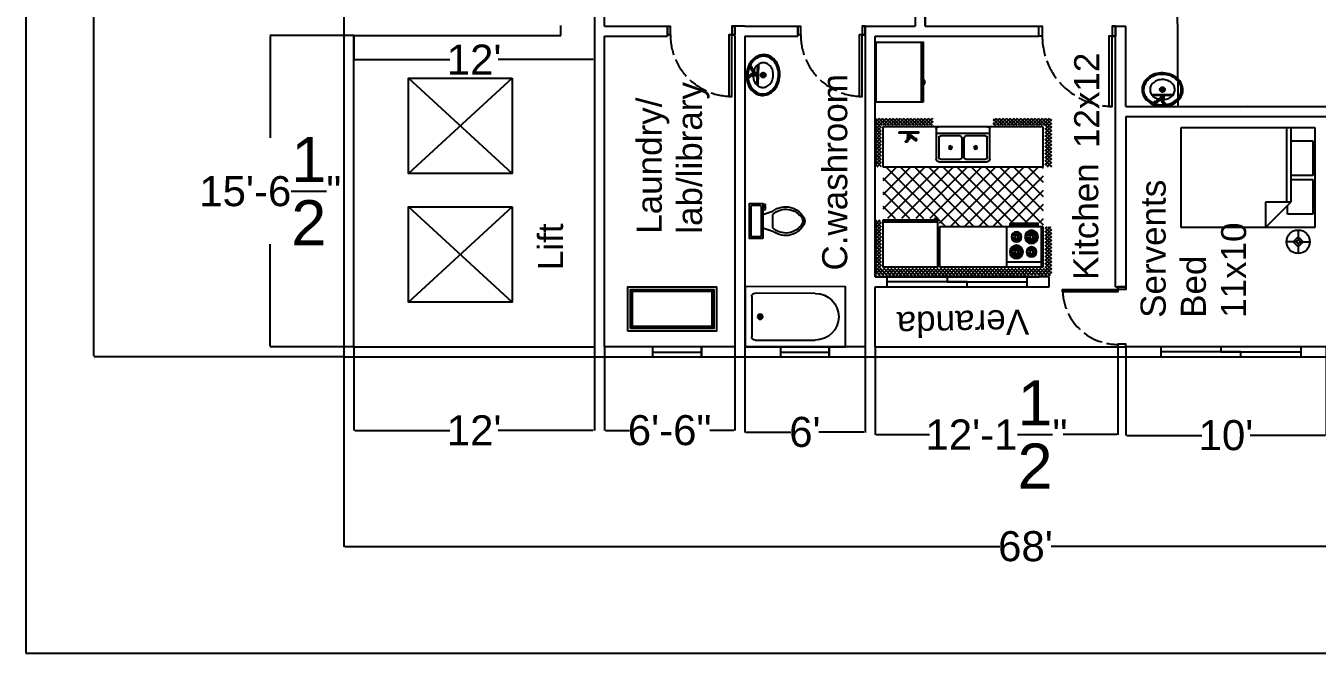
# Model space of a CAD drawing. Header units: inches. Extents: x -412 to 20037, y 548 to 16595.
# Drawn here: x 4943 to 5716, y 11347 to 11723 of the extents above; entities that cross this region are included whole.
import ezdxf

# ---------------------------------------------------------------- set-up
doc = ezdxf.new("R2010")
doc.units = ezdxf.units.IN
doc.header["$MEASUREMENT"] = 0
doc.linetypes.add('ACAD_ISO02W100', pattern=[15, 12, -3])
doc.layers.get('Defpoints').update_dxf_attribs({"color": 6})
for name, color, linetype in [('bath', 4, 'Continuous'), ('bed and sufa', 90, 'Continuous'), ('www.linecad.com', 7, 'Continuous')]:
    doc.layers.add(name, color=color, linetype=linetype)
doc.styles.get("Standard").update_dxf_attribs({"font": 'arial.ttf'})
doc.dimstyles.new('Copy of civil layout', dxfattribs={"dimtxt": 18, "dimasz": 0.625, "dimexe": 0.18, "dimexo": 0.0625, "dimgap": 0.09, "dimtad": 0, "dimtih": 1, "dimtoh": 1, "dimdec": 1, "dimzin": 0, "dimdsep": 46, "dimlunit": 4, "dimtxsty": 'Standard', "dimcen": 0.09, "dimclrd": 6, "dimclre": 256, "dimclrt": 256, "dimadec": 0, "dimazin": 0, "dimtfac": 1.5, "dimtdec": 1, "dimtofl": 0, "dimtmove": 0, "dimatfit": 0, "dimfxl": 1, "dimtolj": 1, "dimtzin": 0, "dimlwe": -1, "dimarcsym": 0})

# ---------------------------------------------------------------- blocks, each defined once
blk = doc.blocks.new('Faucet - single handle front')
for p, q in [((-2, 6), (-2, 5.5)), ((-1, 6), (-2, 6)), ((-0.5, 4), (-2, 5.5)), ((-2, 5.5), (-1, 5.5)), ((-1, 5.5), (-1, 6)), ((0.5, 4), (-1, 6)), ((-1, 5.5), (0.5, 4)), ((-0.75, 3), (0.75, 3)), ((-0.75, 0.5), (-0.75, 3)), ((-0.75, 1), (0.75, 1)), ((-0.5, 4), (0.5, 4)), ((-0.25, 2), (3.75, 5)), ((3.75, 4.5), (-0.25, 1.5)), ((-0.25, 1.5), (-0.25, 2)), ((0.75, 1.5), (-0.25, 1.5)), ((0.75, 1.5), (4.08742, 4.003)), ((0.75, 3), (0.75, 2.7386)), ((0.75, 1.5), (0.75, 0.5)), ((3.75, 4.5), (3.75, 5)), ((3.75, 5), (4.75, 5)), ((3.75, 4), (3.75, 4.5)), ((4.75, 4.5), (3.75, 4.5)), ((4.75, 4), (3.75, 4)), ((4.75, 5), (4.75, 4.5)), ((4.75, 4.5), (4.75, 4))]:
    blk.add_line(p, q)
blk.add_lwpolyline([(-6, 0), (-6, 0.5), (6, 0.5), (6, 0)], close=True)
for centre, start, end in [((1.25426, 3.0302), 151.0646, 180.8629), ((-1.25426, 3.0302), 359.1371, 28.93536)]:
    blk.add_arc(centre, 2.00448, start, end)
blk = doc.blocks.new('Kitchen Layout - 7 x 8 ft')
for p, q in [((-5, 81.32), (2.68, 89)), ((-5, 83.44), (0.56, 89)), ((-5, 85.56), (-1.56, 89)), ((-5, 87.68), (-3.68, 89)), ((-1, 84.97), (-5, 88.97)), ((-1, 82.85), (-5, 86.85)), ((1.09, 85), (-2.91, 89)), ((3.21, 85), (-0.79, 89)), ((0.81, 85), (4.81, 89)), ((5.34, 85), (1.34, 89)), ((2.93, 85), (6.93, 89)), ((7.46, 85), (3.46, 89)), ((5.05, 85), (9.05, 89)), ((9.58, 85), (5.58, 89)), ((7.17, 85), (11.17, 89)), ((11.7, 85), (7.7, 89)), ((9.29, 85), (13.29, 89)), ((13.82, 85), (9.82, 89)), ((11.41, 85), (15.41, 89)), ((15.94, 85), (11.94, 89)), ((13.53, 85), (17.53, 89)), ((18.06, 85), (14.06, 89)), ((15.65, 85), (19.65, 89)), ((20.18, 85), (16.18, 89)), ((17.78, 85), (21.78, 89)), ((22.31, 85), (18.31, 89)), ((19.9, 85), (23.9, 89)), ((24.43, 85), (20.43, 89)), ((22.02, 85), (26.02, 89)), ((26.55, 85), (22.55, 89)), ((24.14, 85), (28.14, 89)), ((28.67, 85), (24.67, 89)), ((26.26, 85), (30.26, 89)), ((30.79, 85), (26.79, 89)), ((28.38, 85), (32.38, 89)), ((32.91, 85), (28.91, 89)), ((30.5, 85), (34.5, 89)), ((35.03, 85), (31.03, 89)), ((32.63, 85), (36.63, 89)), ((37.16, 85), (33.16, 89)), ((34.75, 85), (38.75, 89)), ((39.28, 85), (35.28, 89)), ((36.87, 85), (40.87, 89)), ((41.4, 85), (37.4, 89)), ((38.99, 85), (42.99, 89)), ((43.52, 85), (39.52, 89)), ((41.11, 85), (45.11, 89)), ((45.64, 85), (41.64, 89)), ((43.23, 85), (47.23, 89)), ((47.76, 85), (43.76, 89)), ((45.35, 85), (49.35, 89)), ((49.88, 85), (45.88, 89)), ((47.47, 85), (51.47, 89)), ((52, 85), (48, 89)), ((49.6, 85), (53.6, 89)), ((54.13, 85), (50.13, 89)), ((51.72, 85), (55.72, 89)), ((56.25, 85), (52.25, 89)), ((53.84, 85), (57.84, 89)), ((58.37, 85), (54.37, 89)), ((55.96, 85), (59.96, 89)), ((60.49, 85), (56.49, 89)), ((58.08, 85), (62.08, 89)), ((62.61, 85), (58.61, 89)), ((60.2, 85), (64.2, 89)), ((64.73, 85), (60.73, 89)), ((62.32, 85), (66.32, 89)), ((66.85, 85), (62.85, 89)), ((64.45, 85), (68.45, 89)), ((68.97, 85), (64.97, 89)), ((66.57, 85), (70.57, 89)), ((71.1, 85), (67.1, 89)), ((68.69, 85), (72.69, 89)), ((73.22, 85), (69.22, 89)), ((70.81, 85), (74.81, 89)), ((75.34, 85), (71.34, 89)), ((72.93, 85), (76.93, 89)), ((77.46, 85), (73.46, 89)), ((75.05, 85), (79.05, 89)), ((79.58, 85), (75.58, 89)), ((77.17, 85), (81.17, 89)), ((81.7, 85), (77.7, 89)), ((79.29, 85), (83.29, 89)), ((83.82, 85), (79.82, 89)), ((81.42, 85), (85.42, 89)), ((85.95, 85), (81.95, 89)), ((83.54, 85), (87.54, 89)), ((88.07, 85), (84.07, 89)), ((85.66, 85), (89.66, 89)), ((90.19, 85), (86.19, 89)), ((87.78, 85), (91.78, 89)), ((92.31, 85), (88.31, 89)), ((89.9, 85), (93.9, 89)), ((94.43, 85), (90.43, 89)), ((92.02, 85), (96.02, 89)), ((96.55, 85), (92.55, 89)), ((94.14, 85), (98.14, 89)), ((101, 82.67), (94.67, 89)), ((96.27, 85), (100.27, 89)), ((101, 84.79), (96.79, 89)), ((97, 83.61), (101, 87.61)), ((97, 81.49), (101, 85.49)), ((101, 86.92), (98.92, 89)), ((-1, 80.73), (-5, 84.73)), ((-5, 79.19), (-1, 83.19)), ((-1, 78.61), (-5, 82.61)), ((-5, 77.07), (-1, 81.07)), ((-1, 76.49), (-5, 80.49)), ((-5, 74.95), (-1, 78.95)), ((-1, 74.36), (-5, 78.36)), ((34, 84), (96, 84)), ((34, 60), (34, 84)), ((74, 81), (95, 81)), ((96, 84), (96, 60)), ((101, 80.55), (97, 84.55)), ((97, 79.37), (101, 83.37)), ((101, 78.43), (97, 82.43)), ((97, 77.25), (101, 81.25)), ((101, 76.31), (97, 80.31)), ((97, 75.13), (101, 79.13)), ((101, 74.19), (97, 78.19)), ((-5, 72.83), (-1, 76.83)), ((-1, 72.24), (-5, 76.24)), ((-5, 70.71), (-1, 74.71)), ((-1, 70.12), (-5, 74.12)), ((-5, 68.59), (-1, 72.59)), ((-1, 68), (-5, 72)), ((-5, 66.47), (-1, 70.47)), ((-1, 65.88), (-5, 69.88)), ((97, 73.01), (101, 77.01)), ((101, 72.07), (97, 76.07)), ((97, 70.89), (101, 74.89)), ((101, 69.95), (97, 73.95)), ((97, 68.76), (101, 72.76)), ((101, 67.82), (97, 71.82)), ((97, 66.64), (101, 70.64)), ((101, 65.7), (97, 69.7)), ((-5, 64.35), (-1, 68.35)), ((-1, 63.76), (-5, 67.76)), ((-5, 62.22), (-1, 66.22)), ((-1, 61.64), (-5, 65.64)), ((-5, 60.1), (-1, 64.1)), ((-1, 59.52), (-5, 63.52)), ((-5, 57.98), (-1, 61.98)), ((97, 64.52), (101, 68.52)), ((101, 63.58), (97, 67.58)), ((97, 62.4), (101, 66.4)), ((101, 61.46), (97, 65.46)), ((97, 60.28), (101, 64.28)), ((100.34, 60), (97, 63.34)), ((98.84, 60), (101, 62.16)), ((-1, 57.39), (-5, 61.39)), ((-1.73, 56), (-5, 59.27)), ((-3.85, 56), (-5, 57.15)), ((-4.86, 56), (-1, 59.86)), ((-2.74, 56), (-1, 57.74)), ((0, 57), (33, 57)), ((0, 30.57), (24.43, 55)), ((0, 39.06), (15.94, 55)), ((0, 47.54), (7.46, 55)), ((1.91, 24), (32.91, 55)), ((33.77, 24), (2.77, 55)), ((10.4, 24), (45.9, 59.5)), ((42.26, 24), (11.26, 55)), ((18.88, 24), (54.38, 59.5)), ((50.74, 24), (19.74, 55)), ((27.37, 24), (62.87, 59.5)), ((59.23, 24), (28.23, 55)), ((31, 55), (31, 56)), ((32, 55), (31, 55)), ((32, 56), (32, 55)), ((33.03, 55.11), (37.41, 59.5)), ((67.71, 24), (33.68, 58.04)), ((96, 60), (34, 60)), ((35.85, 24), (71.35, 59.5)), ((76.2, 24), (40.7, 59.5)), ((44.34, 24), (77.84, 57.5)), ((84.68, 24), (49.18, 59.5)), ((52.82, 24), (86.32, 57.5)), ((93.17, 24), (57.67, 59.5)), ((61.31, 24), (96, 58.69)), ((96, 29.65), (66.15, 59.5)), ((96, 38.14), (76.64, 57.5)), ((80, 60), (80, 59)), ((82, 59), (82, 60)), ((96, 46.63), (85.13, 57.5)), ((87, 59), (87, 60)), ((89, 60), (89, 59)), ((96, 55.11), (93.57, 57.54)), ((98.22, 60), (97, 61.22)), ((100.96, 60), (101, 60.04)), ((25.29, 24), (0, 49.29)), ((69.79, 24), (96, 50.21)), ((16.8, 24), (0, 40.8)), ((78.28, 24), (96, 41.72)), ((8.32, 24), (0, 32.32)), ((86.76, 24), (96, 33.24)), ((-5, 21.92), (-2.92, 24)), ((-5, 19.8), (-1, 23.8)), ((-1, 19.21), (-5, 23.21)), ((-1, 21.33), (-3.67, 24)), ((-1, 23.45), (-1.55, 24)), ((0, 24), (96, 24)), ((0, 0), (0, 24)), ((95.25, 24), (96, 24.75)), ((96, 24), (96, 0)), ((97, 22.1), (98.9, 24)), ((97, 19.97), (101, 23.97)), ((101, 21.16), (98.16, 24)), ((101, 23.28), (100.28, 24)), ((-5, 17.68), (-1, 21.68)), ((-1, 17.09), (-5, 21.09)), ((-5, 15.55), (-1, 19.55)), ((-1, 14.97), (-5, 18.97)), ((-5, 13.43), (-1, 17.43)), ((-1, 12.85), (-5, 16.85)), ((47.25, 6.5), (47.25, 18.5)), ((48.75, 18.5), (48.75, 6.5)), ((101, 19.03), (97, 23.03)), ((97, 17.85), (101, 21.85)), ((101, 16.91), (97, 20.91)), ((97, 15.73), (101, 19.73)), ((101, 14.79), (97, 18.79)), ((97, 13.61), (101, 17.61)), ((101, 12.67), (97, 16.67)), ((97, 11.49), (101, 15.49)), ((-5, 11.31), (-1, 15.31)), ((-1, 10.73), (-5, 14.73)), ((-5, 9.19), (-1, 13.19)), ((-1, 8.6), (-5, 12.6)), ((-5, 7.07), (-1, 11.07)), ((-1, 6.48), (-5, 10.48)), ((-5, 4.95), (-1, 8.95)), ((-1, 4.36), (-5, 8.36)), ((101, 10.55), (97, 14.55)), ((97, 9.37), (101, 13.37)), ((101, 8.43), (97, 12.43)), ((97, 7.25), (101, 11.25)), ((101, 6.31), (97, 10.31)), ((97, 5.12), (101, 9.12)), ((101, 4.18), (97, 8.18)), ((-5, 2.83), (-1, 6.83)), ((-1, 2.24), (-5, 6.24)), ((-5, 0.71), (-1, 4.71)), ((-1, 0.12), (-5, 4.12)), ((-5, -1.42), (-1, 2.58)), ((2, -5), (-5, 2)), ((-5, -3.54), (-1, 0.46)), ((96, 0), (0, 0)), ((64, 4), (32, 4)), ((93.24, -5), (101, 2.76)), ((95.36, -5), (101, 0.64)), ((97, 3), (101, 7)), ((101, 2.06), (97, 6.06)), ((97, 0.88), (101, 4.88)), ((101, -0.06), (97, 3.94)), ((101, -2.18), (97, 1.82)), ((-0.12, -5), (-5, -0.12)), ((-2.25, -5), (-5, -2.25)), ((-4.37, -5), (-5, -4.37)), ((-4.34, -5), (-0.34, -1)), ((-2.22, -5), (1.78, -1)), ((-0.1, -5), (3.9, -1)), ((4.12, -5), (0.12, -1)), ((2.02, -5), (6.02, -1)), ((6.24, -5), (2.24, -1)), ((4.14, -5), (8.14, -1)), ((8.36, -5), (4.36, -1)), ((6.27, -5), (10.27, -1)), ((10.48, -5), (6.48, -1)), ((8.39, -5), (12.39, -1)), ((12.6, -5), (8.6, -1)), ((10.51, -5), (14.51, -1)), ((14.73, -5), (10.73, -1)), ((12.63, -5), (16.63, -1)), ((16.85, -5), (12.85, -1)), ((14.75, -5), (18.75, -1)), ((18.97, -5), (14.97, -1)), ((16.87, -5), (20.87, -1)), ((21.09, -5), (17.09, -1)), ((18.99, -5), (22.99, -1)), ((23.21, -5), (19.21, -1)), ((21.11, -5), (25.11, -1)), ((25.33, -5), (21.33, -1)), ((23.24, -5), (27.24, -1)), ((27.45, -5), (23.45, -1)), ((25.36, -5), (29.36, -1)), ((29.57, -5), (25.57, -1)), ((27.48, -5), (30, -2.48)), ((30, -3.3), (27.7, -1)), ((29.6, -5), (30, -4.6)), ((30, -1.18), (29.82, -1)), ((66, -2.54), (67.54, -1)), ((66, -4.66), (69.66, -1)), ((69.88, -5), (66, -1.12)), ((67.76, -5), (66, -3.24)), ((67.78, -5), (71.78, -1)), ((72, -5), (68, -1)), ((69.9, -5), (73.9, -1)), ((74.12, -5), (70.12, -1)), ((72.03, -5), (76.03, -1)), ((76.24, -5), (72.24, -1)), ((74.15, -5), (78.15, -1)), ((78.36, -5), (74.36, -1)), ((76.27, -5), (80.27, -1)), ((80.49, -5), (76.49, -1)), ((78.39, -5), (82.39, -1)), ((82.61, -5), (78.61, -1)), ((80.51, -5), (84.51, -1)), ((84.73, -5), (80.73, -1)), ((82.63, -5), (86.63, -1)), ((86.85, -5), (82.85, -1)), ((84.75, -5), (88.75, -1)), ((88.97, -5), (84.97, -1)), ((86.88, -5), (90.88, -1)), ((91.09, -5), (87.09, -1)), ((89, -5), (93, -1)), ((93.21, -5), (89.21, -1)), ((91.12, -5), (95.12, -1)), ((95.34, -5), (91.34, -1)), ((97.46, -5), (93.46, -1)), ((99.58, -5), (95.58, -1)), ((101, -4.3), (97, -0.3)), ((97.48, -5), (101, -1.48)), ((99.6, -5), (101, -3.6))]:
    blk.add_line(p, q)
for points in [[(0, 56), (0, 84), (33, 84), (33, 56)], [(74, 60), (74, 84), (95, 84), (95, 60)], [(76, 58), (76, 59), (93, 59), (93, 58)]]:
    blk.add_lwpolyline(points, close=True)
for points in [[(32, 1.5), (32, 19.5)], [(33.5, 21), (62.5, 21)], [(33.5, 6.5), (33.5, 18.5)], [(34.5, 19.5), (46.25, 19.5)], [(49.75, 19.5), (61.5, 19.5)], [(62.5, 18.5), (62.5, 6.5)], [(64, 19.5), (64, 1.5)], [(62.5, 0), (33.5, 0)], [(46.25, 5.5), (34.5, 5.5)], [(61.5, 5.5), (49.75, 5.5)]]:
    blk.add_lwpolyline(points)
for centre, radius in [((80, 75), 4), ((80, 75), 3), ((89, 75), 3), ((80, 75), 2), ((80, 75), 1), ((89, 66), 4), ((89, 75), 2), ((89, 75), 1), ((80, 66), 3), ((80, 66), 2), ((80, 66), 1), ((89, 66), 3), ((89, 66), 2), ((89, 66), 1), ((40.5, 12.5), 1), ((40.5, 12.5), 0.5), ((55.5, 12.5), 1), ((55.5, 12.5), 0.5)]:
    blk.add_circle(centre, radius)
for centre, radius, start, end in [((33.5, 19.5), 1.5, 90, 180), ((34.5, 18.5), 1, 90, 180), ((46.25, 18.5), 1, 0, 90), ((49.75, 18.5), 1, 90, 180), ((61.5, 18.5), 1, 0, 90), ((62.5, 19.5), 1.5, 0, 90), ((33.5, 1.5), 1.5, 180, 270), ((34.5, 6.5), 1, 180, 270), ((46.25, 6.5), 1, 270, 0), ((49.75, 6.5), 1, 180, 270), ((61.5, 6.5), 1, 270, 0), ((62.5, 1.5), 1.5, 270, 0)]:
    blk.add_arc(centre, radius, start, end)
blk = doc.blocks.new('kitchen')
for name, p in [('Kitchen Layout - 7 x 8 ft', (-101, 3.6)), ('Faucet - single handle front', (-85.44, 6.84))]:
    blk.add_blockref(name, p)
blk = doc.blocks.new('Bed - Queen')
at = {"linetype": 'Continuous'}
for p, q in [((0, -80.00003), (0, 0)), ((0, 0), (59.99999, 0)), ((59.99999, 0), (59.99999, -80.00003)), ((7.99999, -1.2), (28.79998, -1.2)), ((7.99999, -14.4), (7.99999, -1.2)), ((28.79998, -1.2), (28.79998, -14.4)), ((31.19999, -1.2), (51.99999, -1.2)), ((31.19999, -14.4), (31.19999, -1.2)), ((51.99999, -1.2), (51.99999, -16.4)), ((0, -14.4), (44.8, -14.4)), ((59.99999, -29.6), (44.8, -14.4)), ((44.8, -14.4), (44.8, -29.6)), ((44.8, -16.8), (0, -16.8)), ((51.99999, -16.4), (46.79936, -16.4)), ((44.8, -29.6), (59.99999, -29.6)), ((59.99999, -80.00003), (0, -80.00003))]:
    blk.add_line(p, q, dxfattribs=at)
blk = doc.blocks.new('Lamp - Table')
at = {"linetype": 'Continuous'}
for p, q in [((-1, 0), (-7, 0)), ((0, 3), (-3, 0)), ((-3, 0), (0, -3)), ((0, 7), (0, 1)), ((3, 0), (0, 3)), ((0, -3), (3, 0)), ((1, 0), (7, 0)), ((0, -1), (0, -7))]:
    blk.add_line(p, q, dxfattribs=at)
for radius in [7, 1]:
    blk.add_circle((0, 0), radius, dxfattribs=at)
blk = doc.blocks.new('Bath Tub - 26 x 60 in.')
for p, q in [((8, -18), (10, -18)), ((9, -17), (9, -19))]:
    blk.add_line(p, q)
blk.add_lwpolyline([(0, -36), (0, 0), (60, 0), (60, -36)], close=True)
for points in [[(4, -30), (4, -6)], [(6, -4), (42, -4)], [(42, -32), (6, -32)]]:
    blk.add_lwpolyline(points)
for radius in [1.5, 1]:
    blk.add_circle((9, -18), radius)
for centre, radius, start, end in [((5.75, -5.75), 1.77, 81.8699, 188.1301), ((42, -18), 14, 270, 90), ((5.75, -30.25), 1.77, 171.8699, 278.1301)]:
    blk.add_arc(centre, radius, start, end)
blk = doc.blocks.new('Toilet - top')
for p, q in [((9.5, -6), (9.5, -2)), ((-10, -8.5), (-8, -8.5)), ((-10, -9.5), (-10, -8.5)), ((-7, -9.5), (-10, -9.5)), ((-8, -8.5), (-8, -8)), ((-7, -8), (-7, -9.5)), ((-4, -8), (-6, -14)), ((4, -14), (-4, -14)), ((4, -8), (6, -14))]:
    blk.add_line(p, q)
blk.add_lwpolyline([(10.5, -8), (10.5, 0), (-10.5, 0), (-10.5, -8)], close=True)
for points in [[(-9.5, -2), (-9.5, -6)], [(8.5, -1), (-8.5, -1)], [(-8.5, -7), (8.5, -7)]]:
    blk.add_lwpolyline(points)
for centre, radius, start, end in [((-8.62, -1.88), 0.884, 81.8699, 188.1301), ((-8.62, -6.12), 0.884, 171.8699, 278.1301), ((8.62, -1.88), 0.884, 351.8699, 98.1301), ((8.62, -6.12), 0.884, 261.8699, 8.1301), ((3.52, -21.58), 12.17, 141.46911, 247.97143), ((4.2, -21.82), 11.33, 136.36773, 238.94682), ((-3.52, -21.58), 12.17, 292.02843, 38.53071), ((-4.2, -21.82), 11.33, 301.05301, 43.63209), ((0, -27.88), 4, 245.73182, 294.26817), ((0, -29), 4, 254.86053, 285.13947)]:
    blk.add_arc(centre, radius, start, end)
blk = doc.blocks.new('Sink - Oval top')
for p, q in [((-1, 0), (1, 0)), ((0, 1), (0, -1))]:
    blk.add_line(p, q)
at = {"linetype": 'Continuous'}
for points in [[(-12.23, 0.39, 0.117634), (-11.46, -3.36, 0.104469), (-8.88, -6.8, 0.090016), (-5.08, -9.07, 0.08192), (-0.32, -10.02, 0.08192), (4.49, -9.38, 0.090016), (8.42, -7.36, 0.104469), (11.22, -4.09, 0.117634), (12.23, -0.39, 0.117634), (11.46, 3.36, 0.104469), (8.88, 6.8, 0.090016), (5.08, 9.07, 0.08192), (0.32, 10.02, 0.08192), (-4.49, 9.38, 0.090016), (-8.42, 7.36, 0.104469), (-11.22, 4.09, 0.117634)], [(-11.29, 0.16, 0.118622), (-10.52, -3.25, 0.104678), (-8.07, -6.36, 0.089562), (-4.54, -8.37, 0.081185), (-0.13, -9.15, 0.081185), (4.3, -8.49, 0.089562), (7.89, -6.58, 0.104678), (10.42, -3.55, 0.118622), (11.29, -0.16, 0.118622), (10.52, 3.25, 0.104678), (8.07, 6.36, 0.089562), (4.54, 8.37, 0.081185), (0.13, 9.15, 0.081185), (-4.3, 8.49, 0.089562), (-7.89, 6.58, 0.104678), (-10.42, 3.55, 0.118622)], [(-7.42, 0.08, 0.118283), (-6.91, -2.17, 0.104607), (-5.29, -4.21, 0.089718), (-2.97, -5.53, 0.081436), (-0.07, -6.04, 0.081436), (2.84, -5.59, 0.089718), (5.2, -4.33, 0.104607), (6.86, -2.32, 0.118283), (7.42, -0.08, 0.118283), (6.91, 2.17, 0.104607), (5.29, 4.21, 0.089718), (2.97, 5.53, 0.081436), (0.07, 6.04, 0.081436), (-2.84, 5.59, 0.089718), (-5.2, 4.33, 0.104607), (-6.86, 2.32, 0.118283)]]:
    blk.add_lwpolyline(points, format="xyb", close=True, dxfattribs=at)
for radius in [1.5, 1]:
    blk.add_circle((0, 0), radius)
blk = doc.blocks.new('Refrigerator-2 door - 36 in top')
for p, q in [((0, -26.999999), (36, -26.999999)), ((11, -27.999999), (11, -28.999999)), ((11, -28.999999), (13, -28.999999)), ((12, -26.999999), (12, -28.999999)), ((13, -28.999999), (13, -27.999999))]:
    blk.add_line(p, q)
blk.add_lwpolyline([(0, -27.999999), (0, 0), (36, 0), (36, -27.999999)], close=True)
blk = doc.blocks.new('*D64')
at = {"transparency": 16777216}
for p, q in [((5133.16, 12136.32), (4983.55, 12136.32)), ((5133.16, 11524.32), (4983.55, 11524.32))]:
    blk.add_line(p, q, dxfattribs=at)
at = {"color": 6, "lineweight": -2, "transparency": 16777216}
for p, q in [((4983.73, 12135.69), (4983.73, 11839.6)), ((4983.73, 11524.94), (4983.73, 11821.04))]:
    blk.add_line(p, q, dxfattribs=at)
at = {"color": 6, "transparency": 16777216}
for points in [[(4983.62, 12135.69), (4983.83, 12135.69), (4983.73, 12136.32)], [(4983.62, 11524.94), (4983.83, 11524.94), (4983.73, 11524.32)]]:
    blk.add_solid(points, dxfattribs=at)
at = {"layer": 'Defpoints', "color": 0, "transparency": 16777216}
for p in [(5133.23, 12136.32), (4983.73, 11524.32), (5133.23, 11524.32)]:
    blk.add_point(p, dxfattribs=at)
at = {"transparency": 16777216, "insert": (4983.73, 11830.32), "char_height": 18, "attachment_point": 5}
blk.add_mtext("\\A1;51'", dxfattribs=at)
blk = doc.blocks.new('*D67')
at = {"transparency": 16777216}
for p, q in [((5139.16, 11716.8), (5089.05, 11716.8)), ((5139.16, 11530.32), (5089.05, 11530.32))]:
    blk.add_line(p, q, dxfattribs=at)
at = {"color": 6, "lineweight": -2, "transparency": 16777216}
for p, q in [((5089.23, 11716.18), (5089.23, 11655.41)), ((5089.23, 11530.94), (5089.23, 11591.71))]:
    blk.add_line(p, q, dxfattribs=at)
at = {"color": 6, "transparency": 16777216}
for points in [[(5089.12, 11716.18), (5089.33, 11716.18), (5089.23, 11716.8)], [(5089.12, 11530.94), (5089.33, 11530.94), (5089.23, 11530.32)]]:
    blk.add_solid(points, dxfattribs=at)
at = {"layer": 'Defpoints', "color": 0, "transparency": 16777216}
for p in [(5139.23, 11716.8), (5089.23, 11530.32), (5139.23, 11530.32)]:
    blk.add_point(p, dxfattribs=at)
at = {"transparency": 16777216, "insert": (5089.23, 11623.56), "char_height": 18, "attachment_point": 5}
blk.add_mtext('\\A1;15\'-6{\\H1.5x;\\S1/2;}"', dxfattribs=at)
blk = doc.blocks.new('*D75')
at = {"layer": 'Defpoints', "transparency": 16777216}
for p, q in [((5672.03, 11992.32), (5630.42, 11992.05)), ((5674.03, 11674.32), (5632.42, 11674.06))]:
    blk.add_line(p, q, dxfattribs=at)
at = {"layer": 'Defpoints', "color": 6, "lineweight": -2, "transparency": 16777216}
for p, q in [((5630.6, 11991.43), (5631.54, 11842.34)), ((5632.59, 11674.68), (5631.65, 11823.78))]:
    blk.add_line(p, q, dxfattribs=at)
at = {"layer": 'Defpoints', "color": 0, "transparency": 16777216}
for p in [(5672.09, 11992.32), (5632.6, 11674.06), (5674.09, 11674.32)]:
    blk.add_point(p, dxfattribs=at)
at = {"layer": 'Defpoints', "color": 6, "transparency": 16777216}
for points in [[(5630.7, 11991.43), (5630.5, 11991.43), (5630.6, 11992.05)], [(5632.7, 11674.68), (5632.49, 11674.68), (5632.6, 11674.06)]]:
    blk.add_solid(points, dxfattribs=at)
at = {"layer": 'Defpoints', "transparency": 16777216, "insert": (5631.6, 11833.06), "char_height": 18, "attachment_point": 5}
blk.add_mtext('\\A1;26\'-6"', dxfattribs=at)
blk = doc.blocks.new('*D76')
at = {"transparency": 16777216}
for p, q in [((5139.23, 11530.26), (5139.23, 11480.14)), ((5283.23, 11530.26), (5283.23, 11480.14))]:
    blk.add_line(p, q, dxfattribs=at)
at = {"color": 6, "lineweight": -2, "transparency": 16777216}
for p, q in [((5139.85, 11480.32), (5196.71, 11480.32)), ((5282.6, 11480.32), (5225.74, 11480.32))]:
    blk.add_line(p, q, dxfattribs=at)
at = {"color": 6, "transparency": 16777216}
for points in [[(5139.85, 11480.42), (5139.85, 11480.21), (5139.23, 11480.32)], [(5282.6, 11480.42), (5282.6, 11480.21), (5283.23, 11480.32)]]:
    blk.add_solid(points, dxfattribs=at)
at = {"layer": 'Defpoints', "color": 0, "transparency": 16777216}
for p in [(5139.23, 11530.32), (5283.23, 11530.32), (5283.23, 11480.32)]:
    blk.add_point(p, dxfattribs=at)
at = {"transparency": 16777216, "insert": (5211.23, 11480.32), "char_height": 18, "attachment_point": 5}
blk.add_mtext("\\A1;12'", dxfattribs=at)
blk = doc.blocks.new('*D77')
at = {"transparency": 16777216}
for p, q in [((5289.23, 11530.26), (5289.23, 11480.14)), ((5367.23, 11530.26), (5367.23, 11480.14))]:
    blk.add_line(p, q, dxfattribs=at)
at = {"color": 6, "lineweight": -2, "transparency": 16777216}
for p, q in [((5289.85, 11480.32), (5304.16, 11480.32)), ((5366.6, 11480.32), (5352.29, 11480.32))]:
    blk.add_line(p, q, dxfattribs=at)
at = {"color": 6, "transparency": 16777216}
for points in [[(5289.85, 11480.42), (5289.85, 11480.21), (5289.23, 11480.32)], [(5366.6, 11480.42), (5366.6, 11480.21), (5367.23, 11480.32)]]:
    blk.add_solid(points, dxfattribs=at)
at = {"layer": 'Defpoints', "color": 0, "transparency": 16777216}
for p in [(5289.23, 11530.32), (5367.23, 11530.32), (5289.23, 11480.32)]:
    blk.add_point(p, dxfattribs=at)
at = {"transparency": 16777216, "insert": (5328.23, 11480.32), "char_height": 18, "attachment_point": 5}
blk.add_mtext('\\A1;6\'-6"', dxfattribs=at)
blk = doc.blocks.new('*D78')
at = {"transparency": 16777216}
for p, q in [((5373.23, 11530.26), (5373.23, 11479.09)), ((5445.23, 11530.26), (5445.23, 11479.09))]:
    blk.add_line(p, q, dxfattribs=at)
at = {"color": 6, "lineweight": -2, "transparency": 16777216}
for p, q in [((5373.85, 11479.27), (5400.8, 11479.27)), ((5444.6, 11479.27), (5417.65, 11479.27))]:
    blk.add_line(p, q, dxfattribs=at)
at = {"color": 6, "transparency": 16777216}
for points in [[(5373.85, 11479.38), (5373.85, 11479.17), (5373.23, 11479.27)], [(5444.6, 11479.38), (5444.6, 11479.17), (5445.23, 11479.27)]]:
    blk.add_solid(points, dxfattribs=at)
at = {"layer": 'Defpoints', "color": 0, "transparency": 16777216}
for p in [(5373.23, 11530.32), (5445.23, 11530.32), (5373.23, 11479.27)]:
    blk.add_point(p, dxfattribs=at)
at = {"transparency": 16777216, "insert": (5409.23, 11479.27), "char_height": 18, "attachment_point": 5}
blk.add_mtext("\\A1;6'", dxfattribs=at)
blk = doc.blocks.new('*D79')
at = {"transparency": 16777216}
for p, q in [((5451.23, 11530.26), (5451.23, 11477.64)), ((5596.5, 11530.26), (5596.5, 11477.64))]:
    blk.add_line(p, q, dxfattribs=at)
at = {"color": 6, "lineweight": -2, "transparency": 16777216}
for p, q in [((5451.85, 11477.82), (5483.86, 11477.82)), ((5595.88, 11477.82), (5563.87, 11477.82))]:
    blk.add_line(p, q, dxfattribs=at)
at = {"color": 6, "transparency": 16777216}
for points in [[(5451.85, 11477.92), (5451.85, 11477.71), (5451.23, 11477.82)], [(5595.88, 11477.92), (5595.88, 11477.71), (5596.5, 11477.82)]]:
    blk.add_solid(points, dxfattribs=at)
at = {"layer": 'Defpoints', "color": 0, "transparency": 16777216}
for p in [(5451.23, 11530.32), (5596.5, 11530.32), (5596.5, 11477.82)]:
    blk.add_point(p, dxfattribs=at)
at = {"transparency": 16777216, "insert": (5523.87, 11477.82), "char_height": 18, "attachment_point": 5}
blk.add_mtext('\\A1;12\'-1{\\H1.5x;\\S1/2;}"', dxfattribs=at)
blk = doc.blocks.new('*D80')
at = {"transparency": 16777216}
for p, q in [((5601.23, 11530.26), (5601.23, 11477.14)), ((5721.23, 11530.26), (5721.23, 11477.14))]:
    blk.add_line(p, q, dxfattribs=at)
at = {"color": 6, "lineweight": -2, "transparency": 16777216}
for p, q in [((5601.85, 11477.32), (5646.71, 11477.32)), ((5720.6, 11477.32), (5675.74, 11477.32))]:
    blk.add_line(p, q, dxfattribs=at)
at = {"color": 6, "transparency": 16777216}
for points in [[(5601.85, 11477.42), (5601.85, 11477.21), (5601.23, 11477.32)], [(5720.6, 11477.42), (5720.6, 11477.21), (5721.23, 11477.32)]]:
    blk.add_solid(points, dxfattribs=at)
at = {"layer": 'Defpoints', "color": 0, "transparency": 16777216}
for p in [(5601.23, 11530.32), (5721.23, 11530.32), (5721.23, 11477.32)]:
    blk.add_point(p, dxfattribs=at)
at = {"transparency": 16777216, "insert": (5661.23, 11477.32), "char_height": 18, "attachment_point": 5}
blk.add_mtext("\\A1;10'", dxfattribs=at)
blk = doc.blocks.new('*D82')
at = {"transparency": 16777216}
for p, q in [((5133.23, 11524.26), (5133.23, 11410.64)), ((5949.23, 11524.26), (5949.23, 11410.64))]:
    blk.add_line(p, q, dxfattribs=at)
at = {"color": 6, "lineweight": -2, "transparency": 16777216}
for p, q in [((5133.85, 11410.82), (5525.81, 11410.82)), ((5948.6, 11410.82), (5556.64, 11410.82))]:
    blk.add_line(p, q, dxfattribs=at)
at = {"color": 6, "transparency": 16777216}
for points in [[(5133.85, 11410.92), (5133.85, 11410.71), (5133.23, 11410.82)], [(5948.6, 11410.92), (5948.6, 11410.71), (5949.23, 11410.82)]]:
    blk.add_solid(points, dxfattribs=at)
at = {"layer": 'Defpoints', "color": 0, "transparency": 16777216}
for p in [(5133.23, 11524.32), (5949.23, 11524.32), (5949.23, 11410.82)]:
    blk.add_point(p, dxfattribs=at)
at = {"transparency": 16777216, "insert": (5541.23, 11410.82), "char_height": 18, "attachment_point": 5}
blk.add_mtext("\\A1;68'", dxfattribs=at)
blk = doc.blocks.new('*D95')
at = {"transparency": 16777216}
for p, q in [((5139.23, 11716.74), (5139.23, 11702.14)), ((5283.23, 11716.26), (5283.23, 11702.14))]:
    blk.add_line(p, q, dxfattribs=at)
at = {"color": 6, "lineweight": -2, "transparency": 16777216}
for p, q in [((5139.85, 11702.32), (5196.71, 11702.32)), ((5282.6, 11702.32), (5225.74, 11702.32))]:
    blk.add_line(p, q, dxfattribs=at)
at = {"color": 6, "transparency": 16777216}
for points in [[(5139.85, 11702.42), (5139.85, 11702.21), (5139.23, 11702.32)], [(5282.6, 11702.42), (5282.6, 11702.21), (5283.23, 11702.32)]]:
    blk.add_solid(points, dxfattribs=at)
at = {"layer": 'Defpoints', "color": 0, "transparency": 16777216}
for p in [(5139.23, 11716.8), (5283.23, 11716.32), (5283.23, 11702.32)]:
    blk.add_point(p, dxfattribs=at)
at = {"transparency": 16777216, "insert": (5211.23, 11702.32), "char_height": 18, "attachment_point": 5}
blk.add_mtext("\\A1;12'", dxfattribs=at)

msp = doc.modelspace()

# ---------------------------------------------------------------- linework, layer by layer
for p, q in [((4942.94, 12308.86), (4942.94, 11346.87)), ((5283.23, 11768.2), (5283.23, 11530.32)), ((5289.23, 11722.32), (5289.23, 11768.2)), ((5475.23, 11769.44), (5475.23, 11722.32)), ((5481.23, 11722.32), (5481.23, 11769.44)), ((5481.23, 11767.28), (5481.23, 11722.32)), ((5133.23, 11728.8), (5133.23, 11716.8)), ((5263.16, 11716.8), (5263.16, 11722.8)), ((5289.23, 11722.32), (5326.93, 11722.32)), ((5326.93, 11722.32), (5326.93, 11716.32)), ((5373.23, 11722.32), (5367.23, 11722.32)), ((5373.23, 11722.32), (5404.93, 11722.32)), ((5404.93, 11722.32), (5404.93, 11716.32)), ((5445.23, 11722.32), (5445.23, 11566.32)), ((5445.23, 11722.32), (5451.23, 11722.32)), ((5451.23, 11722.32), (5475.23, 11722.32)), ((5481.23, 11722.32), (5549.23, 11722.32)), ((5595.23, 11572.32), (5595.23, 11722.32)), ((5595.23, 11722.32), (5601.23, 11722.32)), ((5601.23, 11674.32), (5601.23, 11722.32)), ((5133.23, 11716.8), (5133.23, 11530.32)), ((5139.23, 11716.8), (5263.16, 11716.8)), ((5139.23, 11530.32), (5139.23, 11716.8)), ((5289.23, 11530.32), (5289.23, 11716.32)), ((5289.23, 11716.32), (5326.93, 11716.32)), ((5367.23, 11716.32), (5367.23, 11717.06)), ((5367.23, 11716.32), (5367.23, 11530.32)), ((5373.23, 11716.32), (5404.93, 11716.32)), ((5373.23, 11716.32), (5373.23, 11530.32)), ((5451.23, 11716.32), (5478.23, 11716.32)), ((5451.23, 11572.32), (5451.23, 11716.32)), ((5478.23, 11716.32), (5549.23, 11716.32)), ((5233.97, 11691.18), (5172, 11634.09)), ((5233.97, 11634.09), (5172, 11691.18)), ((5601.23, 11674.32), (5721.23, 11674.32)), ((5601.23, 11668.32), (5721.23, 11668.32)), ((5601.23, 11668.32), (5601.23, 11566.32)), ((5233.97, 11614.1), (5172, 11557.01)), ((5233.97, 11557.01), (5172, 11614.1)), ((5445.23, 11572.32), (5445.23, 11530.32)), ((5451.23, 11572.32), (5549.47, 11572.32)), ((5555.47, 11572.32), (5549.47, 11572.32)), ((5555.47, 11566.32), (5555.47, 11572.32)), ((5595.23, 11566.32), (5595.23, 11574.47)), ((5601.23, 11572.32), (5601.23, 11566.32)), ((5451.23, 11530.32), (5451.23, 11566.32)), ((5451.23, 11566.32), (5549.47, 11566.32)), ((5549.47, 11566.32), (5555.47, 11566.32)), ((5595.23, 11566.32), (5601.23, 11566.32)), ((5133.23, 11530.32), (5133.23, 11524.32)), ((5133.23, 11524.32), (5139.23, 11524.32)), ((5139.23, 11530.32), (5257.16, 11530.32)), ((5139.23, 11524.32), (5263.16, 11524.32)), ((5257.16, 11530.32), (5283.23, 11530.32)), ((5263.16, 11524.32), (5289.23, 11524.32)), ((5367.23, 11530.32), (5289.23, 11530.32)), ((5289.23, 11524.32), (5373.23, 11524.32)), ((5445.23, 11530.32), (5373.23, 11530.32)), ((5373.23, 11524.32), (5949.23, 11524.32)), ((5451.23, 11530.32), (5590.5, 11530.32)), ((5590.5, 11530.32), (5596.5, 11530.32)), ((5721.23, 11530.32), (5601.23, 11530.32))]:
    msp.add_line(p, q)
at = {"color": 143, "true_color": 0x7aafdf}
for p, q in [((5318.1, 11527.1), (5347.34, 11527.1)), ((5394.61, 11527.1), (5423.85, 11527.1))]:
    msp.add_line(p, q, dxfattribs=at)
msp.add_lwpolyline([(4942.94, 11346.87), (6284.09, 11346.87), (6284.09, 12308.86), (4942.94, 12308.86)])
at = {"color": 240, "true_color": 0xed1f24}
for points in [[(5328.74, 11717.06), (5326.93, 11717.06), (5326.93, 11722.32), (5328.68, 11722.32)], [(5365.47, 11722.32), (5367.23, 11722.32), (5367.23, 11717.06), (5363.72, 11717.06)], [(5406.74, 11717.06), (5404.93, 11717.06), (5404.93, 11722.32), (5406.68, 11722.32)], [(5443.47, 11722.32), (5445.23, 11722.32), (5445.23, 11717.06), (5441.72, 11717.06)], [(5551.3, 11716.32), (5549.23, 11716.32), (5549.23, 11722.32), (5551.23, 11722.32)], [(5593.23, 11722.32), (5595.23, 11722.32), (5595.23, 11716.32), (5591.23, 11716.32)], [(5601.23, 11564.74), (5601.23, 11566.32), (5596.5, 11566.32), (5596.5, 11563.17)]]:
    msp.add_lwpolyline(points, dxfattribs=at)
for points in [[(5326.93, 11722.32), (5328.68, 11722.32), (5328.68, 11717.06), (5326.93, 11717.06)], [(5367.23, 11722.32), (5365.47, 11722.32), (5365.47, 11717.06), (5367.23, 11717.06)], [(5404.93, 11722.32), (5406.68, 11722.32), (5406.68, 11717.06), (5404.93, 11717.06)], [(5445.23, 11722.32), (5443.47, 11722.32), (5443.47, 11717.06), (5445.23, 11717.06)], [(5549.23, 11722.32), (5551.23, 11722.32), (5551.23, 11716.32), (5549.23, 11716.32)], [(5595.23, 11722.32), (5593.23, 11722.32), (5593.23, 11716.32), (5595.23, 11716.32)], [(5365.47, 11717.06), (5363.72, 11717.06), (5363.72, 11680.27), (5365.47, 11680.27)], [(5443.47, 11717.06), (5441.72, 11717.06), (5441.72, 11680.27), (5443.47, 11680.27)], [(5593.23, 11716.32), (5591.23, 11716.32), (5591.23, 11674.32), (5593.23, 11674.32)], [(5596.5, 11564.74), (5596.5, 11563.17), (5563.46, 11563.17), (5563.46, 11564.74)], [(5601.23, 11566.32), (5601.23, 11564.74), (5596.5, 11564.74), (5596.5, 11566.32)], [(5601.23, 11530.32), (5601.23, 11531.89), (5596.5, 11531.89), (5596.5, 11530.32)]]:
    msp.add_lwpolyline(points, close=True, dxfattribs=at)
for points in [[(5233.97, 11691.18), (5233.97, 11634.09), (5172, 11634.09), (5172, 11691.18)], [(5233.97, 11614.1), (5233.97, 11557.01), (5172, 11557.01), (5172, 11614.1)], [(5347.34, 11530.32), (5347.34, 11530.32), (5347.34, 11524.32), (5347.34, 11524.32)], [(5423.85, 11530.32), (5423.85, 11530.32), (5423.85, 11524.32), (5423.85, 11524.32)]]:
    msp.add_lwpolyline(points, close=True)
at = {"color": 143, "true_color": 0x7aafdf}
for points in [[(5458.35, 11566.32), (5542.35, 11566.32), (5542.35, 11572.32), (5458.35, 11572.32)], [(5494.35, 11569.32), (5542.35, 11569.32), (5542.35, 11572.32), (5494.35, 11572.32)], [(5458.35, 11566.32), (5506.35, 11566.32), (5506.35, 11569.32), (5458.35, 11569.32)], [(5347.34, 11530.32), (5318.1, 11530.32), (5318.1, 11524.32), (5347.34, 11524.32)], [(5423.85, 11530.32), (5394.61, 11530.32), (5394.61, 11524.32), (5423.85, 11524.32)], [(5622.23, 11524.32), (5706.23, 11524.32), (5706.23, 11530.32), (5622.23, 11530.32)], [(5622.23, 11524.32), (5670.23, 11524.32), (5670.23, 11527.32), (5622.23, 11527.32)], [(5658.23, 11527.32), (5706.23, 11527.32), (5706.23, 11530.32), (5658.23, 11530.32)]]:
    msp.add_lwpolyline(points, close=True, dxfattribs=at)
at = {"color": 240, "linetype": 'ACAD_ISO02W100', "true_color": 0xed1f24}
for centre, radius in [((5365.47, 11717.06), 36.73), ((5443.47, 11717.06), 36.73), ((5593.23, 11716.32), 41.93), ((5596.5, 11564.74), 32.99)]:
    msp.add_arc(centre, radius, 180, 270, dxfattribs=at)
at = {"layer": 'www.linecad.com'}
for points in [[(5303.34, 11539.79), (5303.34, 11566.24), (5356.23, 11566.24), (5356.23, 11539.79)], [(5304.93, 11541.38), (5304.93, 11564.65), (5354.64, 11564.65), (5354.64, 11541.38)], [(5305.72, 11542.17), (5305.72, 11563.86), (5353.85, 11563.86), (5353.85, 11542.17)], [(5305.99, 11542.44), (5305.99, 11563.59), (5353.59, 11563.59), (5353.59, 11542.44)]]:
    msp.add_lwpolyline(points, close=True, dxfattribs=at)

# ---------------------------------------------------------------- block references
at = {"xscale": -1, "rotation": 180}
msp.add_blockref('kitchen', (5556.86, 11665.74), dxfattribs=at)
at = {"layer": 'bath'}
for name, p, rotation in [('Refrigerator-2 door - 36 in top', (5451.98, 11676.74), 90), ('Sink - Oval top', (5384.26, 11693.07), 267.5801434161955), ('Faucet - single handle front', (5381.26, 11693.2), 87.5801434161955), ('Faucet - single handle front', (5623.24, 11681.34), 180)]:
    msp.add_blockref(name, p, dxfattribs=dict(at, rotation=rotation))
msp.add_blockref('Sink - Oval top', (5623.24, 11684.34), dxfattribs=at)
at = {"layer": 'bath', "xscale": -1}
for name, p, rotation in [('Toilet - top', (5376.1, 11605.61), 89.97079583082231), ('Bath Tub - 26 x 60 in.', (5373.44, 11530.38), 179.941591661645)]:
    msp.add_blockref(name, p, dxfattribs=dict(at, rotation=rotation))
at = {"layer": 'bed and sufa', "rotation": 270.029204169177}
msp.add_blockref('Bed - Queen', (5714.48, 11661.74), dxfattribs=at)
at = {"layer": 'bed and sufa', "color": 0}
msp.add_blockref('Lamp - Table', (5704.48, 11593.24), dxfattribs=at)

# ---------------------------------------------------------------- texts
for s, rotation, p in [('12x12', 90, (5585.39, 11649.36)), ('lab/library', 90, (5347.67, 11598.05)), ('C.washroom', 90, (5434.57, 11576.02)), ('Laundry/', 90, (5323.57, 11598.05)), ('Kitchen', 90, (5584.8, 11570.36)), ('Servents', 90, (5625.14, 11547.68)), ('Lift', 90, (5264.48, 11576.3)), ('11x10', 90, (5673.33, 11547.68)), ('Bed', 90, (5649.23, 11547.68)), ('Veranda', 181.10881, (5543.25, 11552.67))]:
    msp.add_text(s, height=15, rotation=rotation).set_placement(p)

# ---------------------------------------------------------------- dimensions: what is measured, and where the dimension line sits
for base, p1, p2, picture, middle in [((4983.73, 11524.32), (5133.23, 12136.32), (5133.23, 11524.32), '*D64', (4983.73, 11830.32)), ((5089.23, 11530.32), (5139.23, 11716.8), (5139.23, 11530.32), '*D67', (5089.23, 11623.56))]:
    dim = msp.add_linear_dim(base=base, p1=p1, p2=p2, angle=90, dimstyle='Copy of civil layout')
    dim.commit()
    dim.dimension.update_dxf_attribs({"geometry": picture, "text_midpoint": middle})
for base, p1, p2, picture, middle in [((5283.23, 11702.32), (5139.23, 11716.8), (5283.23, 11716.32), '*D95', (5211.23, 11702.32)), ((5949.23, 11410.82), (5133.23, 11524.32), (5949.23, 11524.32), '*D82', (5541.23, 11410.82)), ((5283.23, 11480.32), (5139.23, 11530.32), (5283.23, 11530.32), '*D76', (5211.23, 11480.32)), ((5289.23, 11480.32), (5367.23, 11530.32), (5289.23, 11530.32), '*D77', (5328.23, 11480.32)), ((5596.5, 11477.82), (5451.23, 11530.32), (5596.5, 11530.32), '*D79', (5523.87, 11477.82)), ((5721.23, 11477.32), (5601.23, 11530.32), (5721.23, 11530.32), '*D80', (5661.23, 11477.32))]:
    dim = msp.add_linear_dim(base=base, p1=p1, p2=p2, dimstyle='Copy of civil layout')
    dim.commit()
    dim.dimension.update_dxf_attribs({"geometry": picture, "text_midpoint": middle})
dim = msp.add_aligned_dim(p1=(5445.23, 11530.32), p2=(5373.23, 11530.32), distance=51.04, dimstyle='Copy of civil layout')
dim.commit()
dim.dimension.update_dxf_attribs({"geometry": '*D78', "text_midpoint": (5409.23, 11479.27)})
at = {"layer": 'Defpoints'}
dim = msp.add_aligned_dim(p1=(5672.09, 11992.32), p2=(5674.09, 11674.32), distance=-41.5, dimstyle='Copy of civil layout', dxfattribs=at)
dim.commit()
dim.dimension.update_dxf_attribs({"geometry": '*D75', "text_midpoint": (5631.6, 11833.06)})

doc.saveas('drawing.dxf')
